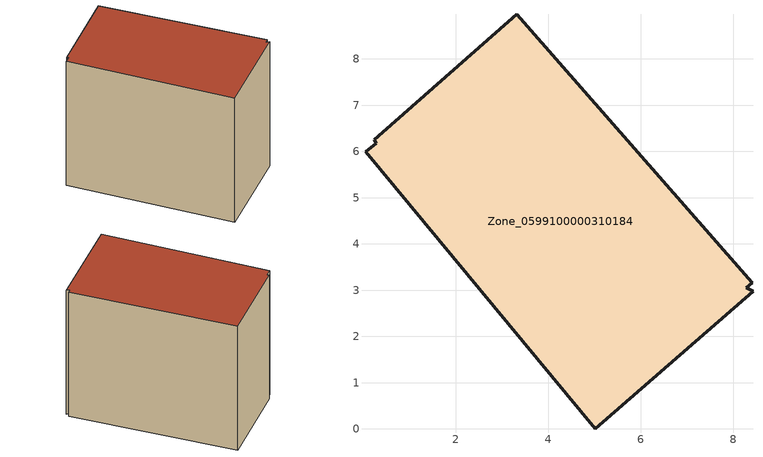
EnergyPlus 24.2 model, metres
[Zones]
Zone_0599100000310184
 floor ground (C_G): 8.28,3.05 8.43,2.98 5.01,0 0.05,5.99 0.28,6.18 0.23,6.26 3.32,8.97 8.41,3.16 z0
 wall outside (C_F): 3.32,8.97 0.23,6.26 0.28,6.18 0.05,5.99 5.01,0 8.43,2.98 8.28,3.05 8.41,3.16 3.32,8.97 z0:6.48
 roof outside (C_R): 0.28,6.18 0.05,5.99 5.01,0 8.43,2.98 8.28,3.05 8.41,3.16 3.32,8.97 0.23,6.26 z6.48
[BUILDING]
Pand.0599100000310184: North Axis=0; Terrain=City; Loads Convergence Tolerance Value=0.04; Temperature Convergence Tolerance Value=0.4; Solar Distribution=FullExterior; Maximum Number of Warmup Days=25; Minimum Number of Warmup Days=1
[Site:Location]
Rotterdam.The.Hague.AP_ZH_NLD Design_Conditions: Latitude=51.96; Longitude=4.45; Time Zone=1; Elevation=-4.5
[SITE:GROUNDTEMPERATURE:BUILDINGSURFACE]
18, 18, 18, 18, 18, 18, 18, 18, 18, 18, 18, 18
[MATERIAL] Thermal Absorptance=0.9; Solar Absorptance=0.7; Visible Absorptance=0.7
Name | Roughness | Thickness | Conductivity | Density | Specific Heat
G.TC.1946 | MediumSmooth | 0.15 | 1 | 540 | 1210
F.TC.1946 | Rough | 0.3 | 0.857143 | 1920 | 840
R.TC.1946 | MediumRough | 0.2 | 0.909091 | 1500 | 1000
[CONSTRUCTION]
C_G: G.TC.1946
C_F: F.TC.1946
C_R: R.TC.1946
[ZONE]
Zone_0599100000310184: Type=1; Multiplier=1; Ceiling Height=Autocalculate; Volume=Autocalculate; Floor Area=autocalculate; Part of Total Floor Area=Yes
[ZONEINFILTRATION:DESIGNFLOWRATE]
Infil_Zone_0599100000310184: Zone or ZoneList or Space or SpaceList=Zone_0599100000310184; Schedule=AlwaysOn; Design Flow Rate Calculation Method=Flow/Area; Flow Rate per Floor Area=0.003; Constant Term Coefficient=1; Temperature Term Coefficient=0; Velocity Term Coefficient=0; Velocity Squared Term Coefficient=0
[HVACTEMPLATE:ZONE:IDEALLOADSAIRSYSTEM]
Zone_0599100000310184: Maximum Heating Supply Air Temperature=50; Minimum Cooling Supply Air Temperature=13; Maximum Heating Supply Air Humidity Ratio=0.0156; Minimum Cooling Supply Air Humidity Ratio=0.0077; Heating Limit=NoLimit; Cooling Limit=NoLimit; Dehumidification Control Type=ConstantSensibleHeatRatio; Cooling Sensible Heat Ratio=0.7; Dehumidification Setpoint=60; Humidification Control Type=None; Humidification Setpoint=30; Outdoor Air Method=None; Outdoor Air Flow Rate per Person=0.00944; Outdoor Air Flow Rate per Zone Floor Area=0; Outdoor Air Flow Rate per Zone=0; Demand Controlled Ventilation Type=None; Outdoor Air Economizer Type=NoEconomizer; Heat Recovery Type=None; Sensible Heat Recovery Effectiveness=0.7; Latent Heat Recovery Effectiveness=0.65
[ZONECONTROL:THERMOSTAT]
ThermostatControl_Zone_0599100000310184: Zone or ZoneList=Zone_0599100000310184; Control Type Schedule=DualSetpointControlType; Control 1=Thermostat_Zone_0599100000310184; Temperature Difference Between Cutout And Setpoint=0
[THERMOSTATSETPOINT:DUALSETPOINT]
Thermostat_Zone_0599100000310184: Heating Setpoint Temperature Schedule=HeatingSetpoint_Zone_0599100000310184; Cooling Setpoint Temperature Schedule=CoolingSetpoint_Zone_0599100000310184
[SCHEDULE:COMPACT]
HeatingSetpoint_Zone_0599100000310184: Through: 12/31, For: AllDays, Until: 24:00, 21
CoolingSetpoint_Zone_0599100000310184: Through: 12/31, For: AllDays, Until: 24:00, 24
DualSetpointControlType: Through: 12/31, For: AllDays, Until: 24:00, 4
AlwaysOn: Through: 12/31, For: AllDays, Until: 24:00, 1
